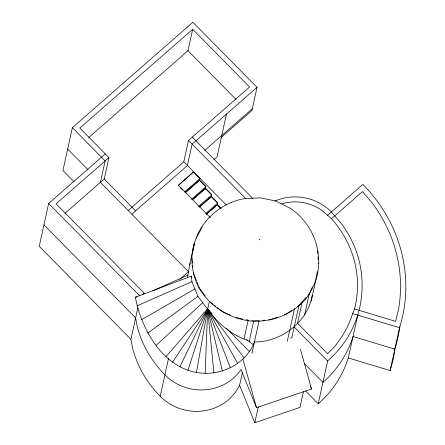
<?xml version="1.0" encoding="UTF-8"?>
<svg xmlns="http://www.w3.org/2000/svg" width="445" height="445" viewBox="0 0 445 445"><rect width="100%" height="100%" fill="white"/><g stroke="black" fill="none" stroke-linecap="round" stroke-linejoin="round"><path stroke-width="0.67" d="M165.974 356.695L207.426 308.88L197.914 296.359L191.956 281.663L191.356 276.134L135.369 297.199C141.699 331.692 165.868 372.576 205.156 373.305L207.659 309.214L209.384 301.376L213.138 304.324M187.529 277.702L189.742 264.352L194.454 242.942L193.564 248.282M193.124 250.952L193.347 249.617M205.156 373.305C225.732 373.711 247.058 361.702 254.423 341.983C281.24 342.066 307.94 322.035 312.234 295.057M317.274 271.645L315.944 279.655L311.239 301.065M196.434 372.487L207.659 309.214L212.226 313.847M105.309 153.892L48.644 203.465L39.232 246.285L130.93 339.329L132.465 347.673A112.073 105.181 12.4 0 0 160.194 396.284A48.588 45.601 12.4 0 0 239.577 385.22L242.369 372.504M221.388 137.26L251.931 110.544L257.032 87.348L192.874 22.25L72.363 127.676L62.945 170.496L74.109 181.827M64.959 213.366L104.241 179.001L108.947 157.591L79.822 128.032L192.696 29.287L249.573 86.992L188.485 140.431L183.774 161.841L128.166 210.491M88.661 137.588L187.99 50.697L192.696 29.287M130.93 339.329L137.844 307.884M178.367 185.209L178.284 185.565L193.636 171.848L178.367 185.209L210.385 217.7M185.22 192.857L199.471 180.392L199.944 178.25M205.178 189.526L205.857 186.433L199.549 180.03L185.298 192.501M160.194 396.284L168.577 358.147M226.488 114.065L217.071 156.885L213.967 159.605M191.1 277.307L191.356 276.134M199.594 206.997L211.303 196.757L211.77 194.615L205.468 188.218L192.229 199.794M206.524 214.29L217.216 204.939L217.688 202.798L211.381 196.401L199.16 207.086M244.032 338.817L248.16 320.033M249.139 341.727L253.7 320.99L258.45 320.623M251.92 353.358L259.129 320.572M303.523 391.339L299.991 407.392L254.796 422.75L258.328 406.691M287.275 341.343L294.479 308.563M306.188 297.271L298.89 305.632L291.831 337.749L290.524 338.194M302.233 301.805L297.521 323.215L327.559 353.692L333.405 347.834A106.772 100.208 12.4 0 0 352.663 313.575L354.659 308.48L356.211 301.17A107.328 100.731 12.4 0 0 331.497 218.723L327.542 215.302A43.282 40.617 12.4 0 0 282.069 203.821M304.552 315.16L309.264 293.75L312.457 287.008M305.609 391.01L318.214 403.793L327.626 360.973A112.073 105.181 12.4 0 0 357.736 315.11C363.081 297.438 363.498 278.487 359.104 260.564A112.073 105.181 12.4 0 0 340.753 222.773L331.375 211.954A48.588 45.601 12.4 0 0 274.838 201.095M318.214 403.793A112.073 105.181 12.4 0 0 348.318 357.93L357.736 315.11M348.318 357.93L390.109 370.557L399.527 327.737A155.75 146.171 12.4 0 0 362.892 184.375L327.542 215.302M187.929 370.34L207.659 309.214L209.89 311.572M200.328 230.549L200.867 229.414M189.742 264.352L190.332 263.112M179.869 366.919L207.659 309.214C217.672 323.176 231.144 334.885 247.615 340.386M196.023 238.175C203.982 217.772 222.6 202.57 244.127 198.67L260.536 197.869L275.594 200.995L290.268 208.26C308.507 220.397 319.449 241.785 318.726 263.668M196.456 237.808C189.275 253.249 191.133 271.545 198.331 286.68C209.017 306.149 229.392 318.887 251.369 321.084C273.119 322.519 295.124 313.341 308.24 295.703C314.137 285.84 319.065 274.665 318.392 262.962M197.079 236.612L200.823 229.442M201.134 228.847L202.158 226.894M172.476 362.325L207.659 309.214L244.066 357.969M307.946 295.257L309.264 293.75M156.145 345.353L202.82 302.645M108.947 157.591L56.103 203.816L144.898 293.917M257.032 87.348L192.123 144.13L187.417 165.534L131.809 214.184M204.694 150.421L252.321 108.758M184.592 191.967L199.866 178.606L193.558 172.204M191.528 199.26L205.779 186.789L199.471 180.392M192.663 199.705L205.39 188.574L211.692 194.971L198.459 206.552M205.902 213.4L217.611 203.154L211.303 196.757M206.096 214.379L217.293 204.583L221.176 208.521M142.25 294.84L144.163 293.166M179.613 279.443L188.48 271.689L100.425 182.339L105.131 160.929L72.363 127.676M331.497 218.723L362.458 191.639L371.653 202.253A150.449 141.193 12.4 0 1 398.737 308.24L395.605 321.362L354.476 308.936M147.963 332.971L197.914 296.359M291.686 310.415L285.545 314.493L284.26 314.932M297.238 306.733L298.89 305.632M141.527 319.732L194.966 288.872M152.802 290.891L187.974 275.032M136.96 305.854L191.956 281.663M277.836 317.113L270.132 319.732L268.752 319.838M43.938 224.875L135.636 317.919L137.171 326.263A112.073 105.181 12.4 0 0 164.9 374.874A48.588 45.601 12.4 0 0 240.5 370.279L240.979 369.461L256.487 407.703L311.522 389.002L300.447 349.308M135.369 297.199L137.232 296.943M262.567 320.311L264.63 320.155M242.764 319.104L236.106 317.619M246.135 319.688L247.487 319.916M251.853 320.673L253.7 320.99M352.663 313.575L399.527 327.737M230.438 315.11L222.25 311.489L220.108 309.803M246.63 339.641L253.428 344.786M214.746 305.593L215.819 306.433M217.427 307.695L218.501 308.541M259.157 239.254L259.908 239.888M187.99 50.697L236.117 99.524M192.301 137.093L252.615 198.292M188.485 140.431L245.89 198.681M183.774 161.841L226.138 204.828M217.216 204.939L220.614 208.382M180.225 187.534L182.65 189.998M294.184 327.042L327.626 360.973M304.258 363.448L322.92 382.383A112.073 105.181 12.4 0 0 353.024 336.52L394.821 349.147A155.75 146.171 12.4 0 0 399.866 326.497M104.241 179.001L135.625 210.847M67.651 149.086L88.043 169.779M226.227 328.048L249.445 351.595M48.644 203.465L139.368 295.519M205.323 296.025L199.633 288.538L198.859 286.619M213.867 372.776L207.659 309.214L210.485 313.141M222.333 370.913L207.659 309.214L237.636 363.409M310.332 386.071L311.522 389.002M239.577 385.22L254.796 422.75M196.523 280.867L193.675 273.842L193.519 272.49M197.046 282.147L198.337 285.345M207.659 309.214L230.332 367.759M243.009 359.404L256.487 407.703M191.906 258.289L192.446 263.023M192.752 265.726L192.908 267.078M317.485 250.858L317.685 253.544M317.936 256.91L318.142 259.596M394.865 349.937A155.75 146.171 12.4 0 1 390.109 370.557"/></g></svg>
